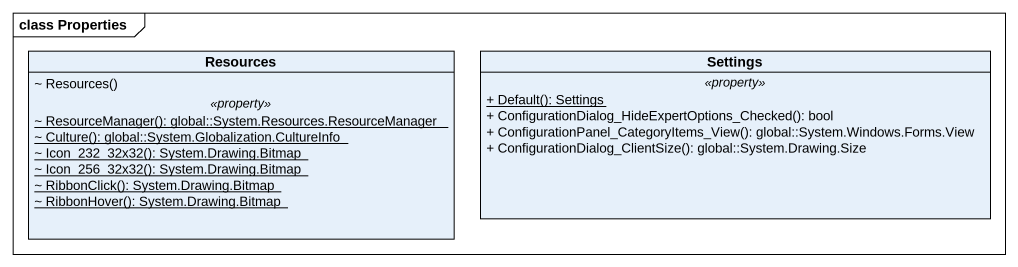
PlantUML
@startuml
mainframe class Properties
hide circle
hide empty members
skinparam classAttributeIconSize 0
class Resources {
  ~ Resources()
  .. <<property>> ..
  {static} ~ ResourceManager(): global::System.Resources.ResourceManager
  {static} ~ Culture(): global::System.Globalization.CultureInfo
  {static} ~ Icon_232_32x32(): System.Drawing.Bitmap
  {static} ~ Icon_256_32x32(): System.Drawing.Bitmap
  {static} ~ RibbonClick(): System.Drawing.Bitmap
  {static} ~ RibbonHover(): System.Drawing.Bitmap
}
class Settings {
  .. <<property>> ..
  {static} + Default(): Settings
  + ConfigurationDialog_HideExpertOptions_Checked(): bool
  + ConfigurationPanel_CategoryItems_View(): global::System.Windows.Forms.View
  + ConfigurationDialog_ClientSize(): global::System.Drawing.Size
}
@enduml
